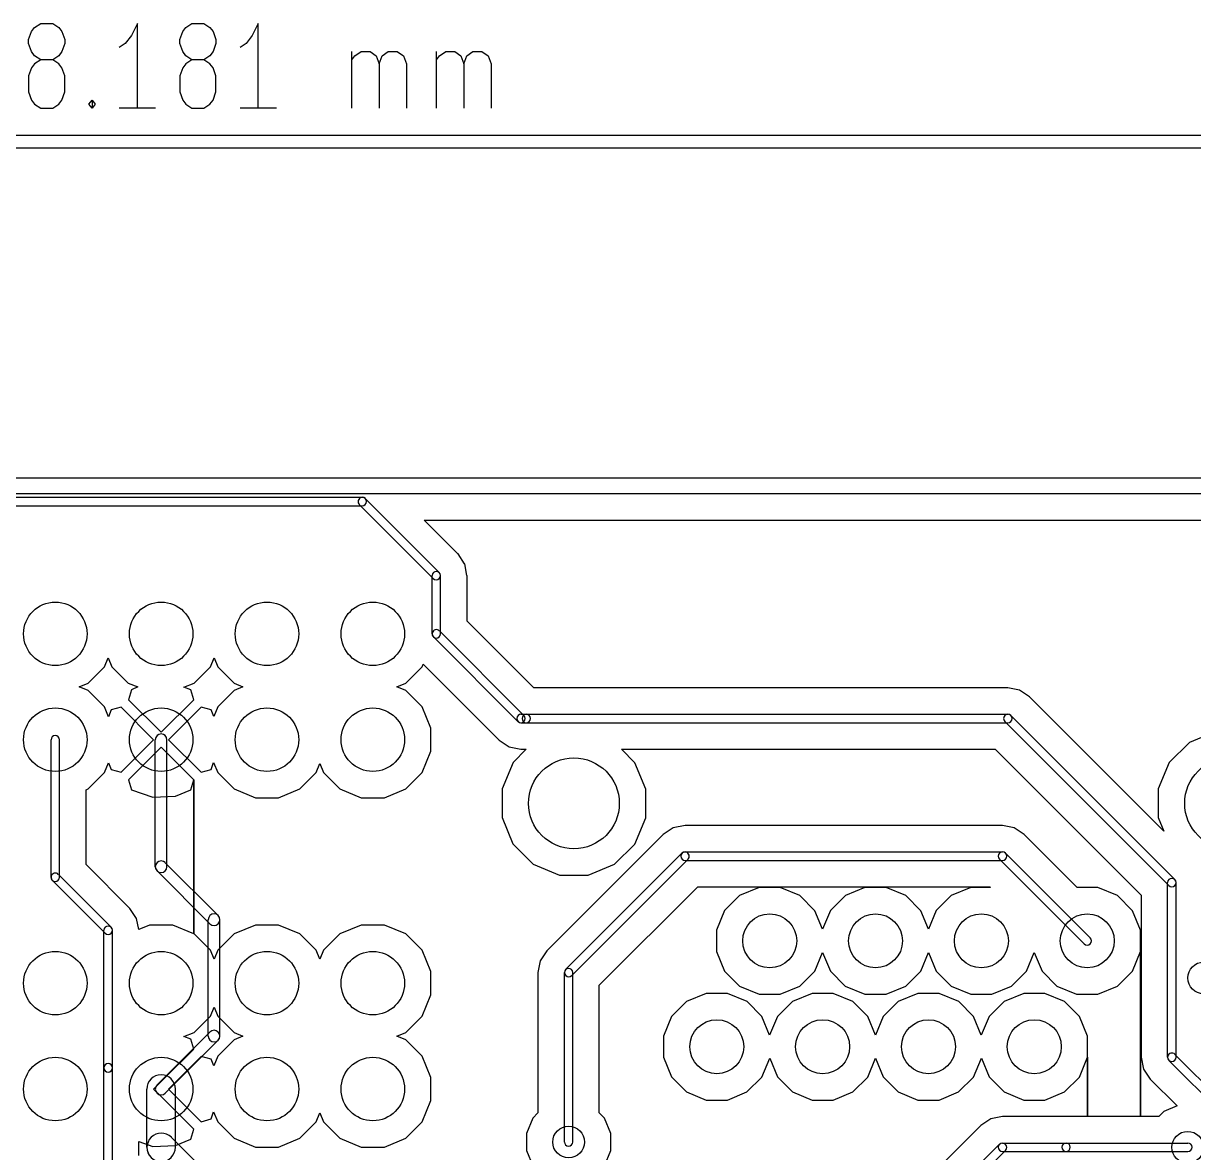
# Model space of a CAD drawing. Extents: x -29274 to 69862, y 24345 to 162744.
# Drawn here: x 24898 to 35955, y 71470 to 82136 of the extents above; entities that cross this region are included whole.
import ezdxf

# ---------------------------------------------------------------- set-up
doc = ezdxf.new("R2010")
doc.units = 0
doc.layers.add('BLACK', color=1, linetype='CONTINUOUS')

msp = doc.modelspace()

# ---------------------------------------------------------------- linework, layer by layer
at = {"layer": 'BLACK'}
for p, q in [((24947, 81984), (24976, 82060)), ((24976, 82060), (25004, 82098)), ((25004, 82098), (25062, 82136)), ((25062, 82136), (25176, 82136)), ((25176, 82136), (25233, 82098)), ((25233, 82098), (25262, 82060)), ((25262, 82060), (25290, 81984)), ((25976, 82136), (25919, 82022)), ((25976, 81336), (25976, 82136)), ((26375, 81984), (26404, 82060)), ((26404, 82060), (26432, 82098)), ((26432, 82098), (26490, 82136)), ((26490, 82136), (26604, 82136)), ((26604, 82136), (26661, 82098)), ((26661, 82098), (26690, 82060)), ((26690, 82060), (26718, 81984)), ((27118, 82136), (27061, 82022)), ((27118, 81336), (27118, 82136)), ((24947, 81946), (24947, 81984)), ((24976, 81870), (24947, 81946)), ((25290, 81946), (25262, 81870)), ((25290, 81984), (25290, 81946)), ((25861, 81946), (25804, 81908)), ((25919, 82022), (25861, 81946)), ((26375, 81946), (26375, 81984)), ((26404, 81870), (26375, 81946)), ((26718, 81946), (26690, 81870)), ((26718, 81984), (26718, 81946)), ((27003, 81946), (26946, 81908)), ((27061, 82022), (27003, 81946)), ((25004, 81831), (24976, 81870)), ((25062, 81793), (25004, 81831)), ((25233, 81831), (25176, 81793)), ((25262, 81870), (25233, 81831)), ((26432, 81831), (26404, 81870)), ((26490, 81793), (26432, 81831)), ((26661, 81831), (26604, 81793)), ((26690, 81870), (26661, 81831)), ((28003, 81336), (28003, 81870)), ((28003, 81793), (28031, 81831)), ((28031, 81831), (28089, 81870)), ((28089, 81870), (28174, 81870)), ((28174, 81870), (28231, 81831)), ((28231, 81831), (28260, 81755)), ((28260, 81755), (28289, 81831)), ((28289, 81831), (28346, 81870)), ((28346, 81870), (28431, 81870)), ((28431, 81870), (28489, 81831)), ((28489, 81831), (28517, 81755)), ((28803, 81336), (28803, 81870)), ((28803, 81793), (28831, 81831)), ((28831, 81831), (28889, 81870)), ((28889, 81870), (28974, 81870)), ((28974, 81870), (29031, 81831)), ((29031, 81831), (29060, 81755)), ((29060, 81755), (29089, 81831)), ((29089, 81831), (29146, 81870)), ((29146, 81870), (29231, 81870)), ((29231, 81870), (29289, 81831)), ((29289, 81831), (29317, 81755)), ((24976, 81717), (24947, 81641)), ((25004, 81755), (24976, 81717)), ((25062, 81793), (25004, 81755)), ((25176, 81793), (25062, 81793)), ((25233, 81755), (25176, 81793)), ((25262, 81717), (25233, 81755)), ((25290, 81641), (25262, 81717)), ((26404, 81717), (26375, 81641)), ((26432, 81755), (26404, 81717)), ((26490, 81793), (26432, 81755)), ((26604, 81793), (26490, 81793)), ((26661, 81755), (26604, 81793)), ((26690, 81717), (26661, 81755)), ((26718, 81641), (26690, 81717)), ((28260, 81755), (28260, 81336)), ((28517, 81755), (28517, 81336)), ((29060, 81755), (29060, 81336)), ((29317, 81755), (29317, 81336)), ((24947, 81641), (24947, 81489)), ((25290, 81489), (25290, 81641)), ((26375, 81641), (26375, 81489)), ((26718, 81489), (26718, 81641)), ((24947, 81489), (24976, 81412)), ((25262, 81412), (25290, 81489)), ((26375, 81489), (26404, 81412)), ((26690, 81412), (26718, 81489)), ((24976, 81412), (25004, 81374)), ((25233, 81374), (25262, 81412)), ((25518, 81374), (25547, 81412)), ((25547, 81412), (25575, 81374)), ((25547, 81412), (25547, 81336)), ((26404, 81412), (26432, 81374)), ((26661, 81374), (26690, 81412)), ((25004, 81374), (25062, 81336)), ((25062, 81336), (25176, 81336)), ((25176, 81336), (25233, 81374)), ((25547, 81336), (25518, 81374)), ((25575, 81374), (25547, 81336)), ((26147, 81336), (25804, 81336)), ((26432, 81374), (26490, 81336)), ((26490, 81336), (26604, 81336)), ((26604, 81336), (26661, 81374)), ((27289, 81336), (26946, 81336)), ((-8500, 81080), (61650, 81080)), ((-8500, 80960), (61650, 80960)), ((-7900, 77845), (61650, 77845)), ((-7900, 77695), (61650, 77695)), ((9850, 77660), (28100, 77660)), ((28828, 76949), (28129, 77648)), ((9850, 77580), (28100, 77580)), ((28771, 76892), (28072, 77591)), ((29004, 77126), (28685, 77445)), ((28685, 77445), (37048, 77445)), ((29004, 77126), (28685, 77445)), ((28685, 77445), (37048, 77445)), ((29005, 77125), (29004, 77126)), ((29005, 77125), (29004, 77126)), ((29067, 77032), (29005, 77125)), ((29067, 77032), (29005, 77125)), ((29068, 77031), (29067, 77032)), ((29068, 77031), (29067, 77032)), ((29089, 76921), (29068, 77031)), ((29089, 76921), (29068, 77031)), ((28760, 76370), (28760, 76920)), ((28840, 76370), (28840, 76920)), ((29090, 76920), (29089, 76921)), ((29090, 76920), (29089, 76921)), ((29090, 76490), (29090, 76920)), ((29090, 76490), (29090, 76920)), ((29720, 75860), (29090, 76490)), ((29720, 75860), (29090, 76490)), ((29571, 75542), (28772, 76341)), ((29628, 75599), (28829, 76398)), ((25665, 76059), (25700, 76144)), ((25665, 76059), (25700, 76144)), ((25700, 76144), (25735, 76059)), ((25700, 76144), (25735, 76059)), ((26665, 76059), (26700, 76144)), ((26665, 76059), (26700, 76144)), ((26700, 76144), (26735, 76059)), ((26700, 76144), (26735, 76059)), ((28665, 76059), (28675, 76085)), ((28665, 76059), (28675, 76085)), ((28675, 76085), (29395, 75365)), ((28675, 76085), (29395, 75365)), ((25511, 75905), (25665, 76059)), ((25511, 75905), (25665, 76059)), ((25735, 76059), (25889, 75905)), ((25735, 76059), (25889, 75905)), ((26511, 75905), (26665, 76059)), ((26511, 75905), (26665, 76059)), ((26735, 76059), (26889, 75905)), ((26735, 76059), (26889, 75905)), ((28511, 75905), (28665, 76059)), ((28511, 75905), (28665, 76059)), ((25426, 75870), (25511, 75905)), ((25426, 75870), (25511, 75905)), ((25511, 75835), (25426, 75870)), ((25511, 75835), (25426, 75870)), ((25889, 75905), (25980, 75868)), ((25889, 75905), (25980, 75868)), ((25980, 75868), (25919, 75842)), ((25980, 75868), (25919, 75842)), ((26415, 75866), (26511, 75905)), ((26415, 75866), (26511, 75905)), ((26481, 75842), (26415, 75866)), ((26481, 75842), (26415, 75866)), ((26889, 75905), (26973, 75870)), ((26889, 75905), (26973, 75870)), ((26973, 75870), (26889, 75835)), ((26973, 75870), (26889, 75835)), ((28426, 75870), (28511, 75905)), ((28426, 75870), (28511, 75905)), ((28511, 75835), (28426, 75870)), ((28511, 75835), (28426, 75870)), ((34200, 75860), (29720, 75860)), ((34200, 75860), (29720, 75860)), ((34311, 75838), (34200, 75860)), ((34311, 75838), (34200, 75860)), ((25665, 75681), (25511, 75835)), ((25665, 75681), (25511, 75835)), ((25919, 75842), (25892, 75748)), ((25919, 75842), (25892, 75748)), ((25892, 75748), (26200, 75441)), ((25892, 75748), (26200, 75441)), ((26200, 75441), (26508, 75748)), ((26200, 75441), (26508, 75748)), ((26508, 75748), (26481, 75842)), ((26508, 75748), (26481, 75842)), ((26889, 75835), (26735, 75681)), ((26889, 75835), (26735, 75681)), ((28665, 75681), (28511, 75835)), ((28665, 75681), (28511, 75835)), ((34405, 75775), (34311, 75838)), ((34405, 75775), (34311, 75838)), ((35674, 74506), (34405, 75775)), ((35674, 74506), (34405, 75775)), ((25704, 75586), (25665, 75681)), ((25704, 75586), (25665, 75681)), ((25728, 75651), (25704, 75586)), ((25728, 75651), (25704, 75586)), ((25822, 75678), (25728, 75651)), ((25822, 75678), (25728, 75651)), ((26129, 75370), (25822, 75678)), ((26129, 75370), (25822, 75678)), ((26578, 75678), (26271, 75370)), ((26578, 75678), (26271, 75370)), ((26672, 75651), (26578, 75678)), ((26672, 75651), (26578, 75678)), ((26697, 75590), (26672, 75651)), ((26697, 75590), (26672, 75651)), ((26735, 75681), (26697, 75590)), ((26735, 75681), (26697, 75590)), ((28749, 75479), (28665, 75681)), ((28749, 75479), (28665, 75681)), ((29600, 75610), (29650, 75610)), ((29600, 75530), (29650, 75530)), ((29650, 75610), (34200, 75610)), ((29650, 75530), (34200, 75530)), ((35722, 73992), (34172, 75542)), ((35778, 74048), (34228, 75598)), ((28749, 75261), (28749, 75479)), ((28749, 75261), (28749, 75479)), ((36166, 75448), (35916, 75345)), ((36166, 75448), (35916, 75345)), ((25160, 74070), (25160, 75370)), ((25240, 74070), (25240, 75370)), ((25822, 75062), (26129, 75370)), ((25822, 75062), (26129, 75370)), ((26200, 75299), (25892, 74992)), ((26200, 75299), (25892, 74992)), ((26145, 74170), (26145, 75370)), ((26508, 74992), (26200, 75299)), ((26508, 74992), (26200, 75299)), ((26255, 74170), (26255, 75370)), ((26271, 75370), (26578, 75062)), ((26271, 75370), (26578, 75062)), ((29395, 75365), (29489, 75302)), ((29395, 75365), (29489, 75302)), ((29489, 75302), (29600, 75280)), ((29489, 75302), (29600, 75280)), ((35916, 75345), (35725, 75154)), ((35916, 75345), (35725, 75154)), ((28665, 75059), (28749, 75261)), ((28665, 75059), (28749, 75261)), ((29650, 75280), (29525, 75154)), ((29650, 75280), (29525, 75154)), ((29600, 75280), (29650, 75280)), ((29600, 75280), (29650, 75280)), ((30676, 75153), (30549, 75280)), ((30549, 75280), (34080, 75280)), ((30676, 75153), (30549, 75280)), ((30549, 75280), (34080, 75280)), ((34080, 75280), (35460, 73900)), ((34080, 75280), (35460, 73900)), ((25665, 75059), (25702, 75151)), ((25665, 75059), (25702, 75151)), ((25702, 75151), (25728, 75089)), ((25702, 75151), (25728, 75089)), ((25728, 75089), (25822, 75062)), ((25728, 75089), (25822, 75062)), ((26578, 75062), (26672, 75089)), ((26578, 75062), (26672, 75089)), ((26672, 75089), (26695, 75155)), ((26672, 75089), (26695, 75155)), ((26695, 75155), (26735, 75059)), ((26695, 75155), (26735, 75059)), ((27665, 75059), (27700, 75144)), ((27665, 75059), (27700, 75144)), ((27700, 75144), (27735, 75059)), ((27700, 75144), (27735, 75059)), ((29525, 75154), (29421, 74905)), ((29525, 75154), (29421, 74905)), ((30779, 74903), (30676, 75153)), ((30779, 74903), (30676, 75153)), ((35725, 75154), (35621, 74905)), ((35725, 75154), (35621, 74905)), ((25511, 74905), (25665, 75059)), ((25511, 74905), (25665, 75059)), ((25892, 74992), (25919, 74898)), ((25892, 74992), (25919, 74898)), ((26481, 74898), (26508, 74992)), ((26481, 74898), (26508, 74992)), ((26508, 73537), (26508, 74992)), ((26508, 74992), (26508, 73537)), ((26508, 73537), (26508, 74992)), ((26508, 74992), (26508, 73537)), ((26735, 75059), (26889, 74905)), ((26735, 75059), (26889, 74905)), ((27511, 74905), (27665, 75059)), ((27511, 74905), (27665, 75059)), ((27735, 75059), (27889, 74905)), ((27735, 75059), (27889, 74905)), ((28511, 74905), (28665, 75059)), ((28511, 74905), (28665, 75059)), ((25490, 74897), (25511, 74905)), ((25490, 74897), (25511, 74905)), ((25490, 74190), (25490, 74897)), ((25490, 74190), (25490, 74897)), ((25919, 74898), (26121, 74827)), ((25919, 74898), (26121, 74827)), ((26334, 74838), (26481, 74898)), ((26334, 74838), (26481, 74898)), ((26889, 74905), (27091, 74821)), ((26889, 74905), (27091, 74821)), ((27309, 74821), (27511, 74905)), ((27309, 74821), (27511, 74905)), ((27889, 74905), (28091, 74821)), ((27889, 74905), (28091, 74821)), ((28309, 74821), (28511, 74905)), ((28309, 74821), (28511, 74905)), ((29421, 74905), (29421, 74635)), ((29421, 74905), (29421, 74635)), ((30779, 74633), (30779, 74903)), ((30779, 74633), (30779, 74903)), ((35621, 74905), (35621, 74635)), ((35621, 74905), (35621, 74635)), ((26121, 74827), (26334, 74838)), ((26121, 74827), (26334, 74838)), ((27091, 74821), (27309, 74821)), ((27091, 74821), (27309, 74821)), ((28091, 74821), (28309, 74821)), ((28091, 74821), (28309, 74821)), ((29421, 74635), (29524, 74385)), ((29421, 74635), (29524, 74385)), ((30675, 74384), (30779, 74633)), ((30675, 74384), (30779, 74633)), ((35621, 74635), (35674, 74506)), ((35621, 74635), (35674, 74506)), ((31039, 74538), (30944, 74475)), ((31039, 74538), (30944, 74475)), ((31150, 74560), (31039, 74538)), ((31150, 74560), (31039, 74538)), ((34150, 74560), (31150, 74560)), ((34150, 74560), (31150, 74560)), ((34261, 74538), (34150, 74560)), ((34261, 74538), (34150, 74560)), ((34355, 74475), (34261, 74538)), ((34355, 74475), (34261, 74538)), ((30944, 74475), (29845, 73375)), ((30944, 74475), (29845, 73375)), ((34856, 73974), (34355, 74475)), ((34856, 73974), (34355, 74475)), ((29524, 74385), (29715, 74194)), ((29524, 74385), (29715, 74194)), ((30484, 74193), (30675, 74384)), ((30484, 74193), (30675, 74384)), ((31150, 74310), (34150, 74310)), ((25905, 73775), (25490, 74190)), ((25905, 73775), (25490, 74190)), ((26239, 74208), (26738, 73709)), ((29715, 74194), (29964, 74090)), ((29715, 74194), (29964, 74090)), ((30022, 73199), (31121, 74298)), ((30079, 73142), (31178, 74241)), ((30234, 74090), (30484, 74193)), ((30234, 74090), (30484, 74193)), ((31150, 74230), (34150, 74230)), ((34122, 74241), (34921, 73442)), ((34179, 74298), (34978, 73499)), ((25728, 73599), (25229, 74098)), ((26162, 74131), (26661, 73632)), ((29964, 74090), (30234, 74090)), ((29964, 74090), (30234, 74090)), ((25671, 73542), (25172, 74041)), ((30340, 73050), (31270, 73980)), ((30340, 73050), (31270, 73980)), ((31270, 73980), (34030, 73980)), ((31270, 73980), (34030, 73980)), ((31850, 73974), (31665, 73897)), ((31850, 73974), (31665, 73897)), ((32050, 73974), (31850, 73974)), ((32050, 73974), (31850, 73974)), ((32236, 73897), (32050, 73974)), ((32236, 73897), (32050, 73974)), ((32850, 73974), (32665, 73897)), ((32850, 73974), (32665, 73897)), ((33050, 73974), (32850, 73974)), ((33050, 73974), (32850, 73974)), ((33236, 73897), (33050, 73974)), ((33236, 73897), (33050, 73974)), ((33850, 73974), (33665, 73897)), ((33850, 73974), (33665, 73897)), ((34036, 73974), (33850, 73974)), ((34036, 73974), (33850, 73974)), ((34030, 73980), (34036, 73974)), ((34030, 73980), (34036, 73974)), ((35050, 73974), (34856, 73974)), ((35050, 73974), (34856, 73974)), ((35236, 73897), (35050, 73974)), ((35236, 73897), (35050, 73974)), ((35710, 72370), (35710, 74020)), ((35790, 72370), (35790, 74020)), ((31665, 73897), (31523, 73756)), ((31665, 73897), (31523, 73756)), ((32377, 73755), (32236, 73897)), ((32377, 73755), (32236, 73897)), ((32665, 73897), (32523, 73756)), ((32665, 73897), (32523, 73756)), ((33377, 73755), (33236, 73897)), ((33377, 73755), (33236, 73897)), ((33665, 73897), (33523, 73756)), ((33665, 73897), (33523, 73756)), ((35377, 73755), (35236, 73897)), ((35377, 73755), (35236, 73897)), ((35460, 73900), (35460, 72370)), ((35460, 73900), (35460, 72370)), ((25968, 73681), (25905, 73775)), ((25968, 73681), (25905, 73775)), ((31523, 73756), (31446, 73570)), ((31523, 73756), (31446, 73570)), ((32449, 73580), (32377, 73755)), ((32449, 73580), (32377, 73755)), ((32523, 73756), (32449, 73580)), ((32523, 73756), (32449, 73580)), ((33449, 73580), (33377, 73755)), ((33449, 73580), (33377, 73755)), ((33523, 73756), (33449, 73580)), ((33523, 73756), (33449, 73580)), ((35454, 73570), (35377, 73755)), ((35454, 73570), (35377, 73755)), ((25988, 73577), (25968, 73681)), ((25988, 73577), (25968, 73681)), ((26645, 72570), (26645, 73670)), ((26755, 72570), (26755, 73670)), ((25660, 72270), (25660, 73570)), ((25740, 72270), (25740, 73570)), ((26091, 73619), (25988, 73577)), ((26091, 73619), (25988, 73577)), ((26309, 73619), (26091, 73619)), ((26309, 73619), (26091, 73619)), ((26508, 73537), (26309, 73619)), ((26508, 73537), (26309, 73619)), ((26511, 73535), (26508, 73537)), ((26511, 73535), (26508, 73537)), ((26665, 73381), (26511, 73535)), ((26665, 73381), (26511, 73535)), ((26889, 73535), (26735, 73381)), ((26889, 73535), (26735, 73381)), ((27091, 73619), (26889, 73535)), ((27091, 73619), (26889, 73535)), ((27309, 73619), (27091, 73619)), ((27309, 73619), (27091, 73619)), ((27511, 73535), (27309, 73619)), ((27511, 73535), (27309, 73619)), ((27665, 73381), (27511, 73535)), ((27665, 73381), (27511, 73535)), ((27889, 73535), (27735, 73381)), ((27889, 73535), (27735, 73381)), ((28091, 73619), (27889, 73535)), ((28091, 73619), (27889, 73535)), ((28309, 73619), (28091, 73619)), ((28309, 73619), (28091, 73619)), ((28511, 73535), (28309, 73619)), ((28511, 73535), (28309, 73619)), ((28665, 73381), (28511, 73535)), ((28665, 73381), (28511, 73535)), ((31446, 73570), (31446, 73370)), ((31446, 73570), (31446, 73370)), ((35454, 73370), (35454, 73570)), ((35454, 73370), (35454, 73570)), ((26700, 73297), (26665, 73381)), ((26700, 73297), (26665, 73381)), ((26735, 73381), (26700, 73297)), ((26735, 73381), (26700, 73297)), ((27700, 73297), (27665, 73381)), ((27700, 73297), (27665, 73381)), ((27735, 73381), (27700, 73297)), ((27735, 73381), (27700, 73297)), ((28749, 73179), (28665, 73381)), ((28749, 73179), (28665, 73381)), ((29845, 73375), (29782, 73281)), ((29845, 73375), (29782, 73281)), ((31446, 73370), (31523, 73185)), ((31446, 73370), (31523, 73185)), ((32377, 73184), (32450, 73361)), ((32377, 73184), (32450, 73361)), ((32450, 73361), (32523, 73185)), ((32450, 73361), (32523, 73185)), ((33377, 73184), (33450, 73361)), ((33377, 73184), (33450, 73361)), ((33450, 73361), (33523, 73185)), ((33450, 73361), (33523, 73185)), ((34377, 73184), (34450, 73361)), ((34377, 73184), (34450, 73361)), ((34450, 73361), (34523, 73185)), ((34450, 73361), (34523, 73185)), ((35377, 73184), (35454, 73370)), ((35377, 73184), (35454, 73370)), ((35454, 71810), (35454, 73370)), ((35454, 73370), (35454, 71810)), ((35454, 71810), (35454, 73370)), ((35454, 73370), (35454, 71810)), ((29782, 73281), (29760, 73170)), ((29782, 73281), (29760, 73170)), ((28749, 72961), (28749, 73179)), ((28749, 72961), (28749, 73179)), ((29760, 73170), (29760, 71844)), ((29760, 73170), (29760, 71844)), ((30010, 71570), (30010, 73170)), ((30090, 71570), (30090, 73170)), ((31523, 73185), (31664, 73043)), ((31523, 73185), (31664, 73043)), ((32235, 73043), (32377, 73184)), ((32235, 73043), (32377, 73184)), ((32523, 73185), (32664, 73043)), ((32523, 73185), (32664, 73043)), ((33235, 73043), (33377, 73184)), ((33235, 73043), (33377, 73184)), ((33523, 73185), (33664, 73043)), ((33523, 73185), (33664, 73043)), ((34235, 73043), (34377, 73184)), ((34235, 73043), (34377, 73184)), ((34523, 73185), (34664, 73043)), ((34523, 73185), (34664, 73043)), ((35235, 73043), (35377, 73184)), ((35235, 73043), (35377, 73184)), ((30340, 71844), (30340, 73050)), ((30340, 71844), (30340, 73050)), ((31350, 72974), (31165, 72897)), ((31350, 72974), (31165, 72897)), ((31550, 72974), (31350, 72974)), ((31550, 72974), (31350, 72974)), ((31736, 72897), (31550, 72974)), ((31736, 72897), (31550, 72974)), ((31664, 73043), (31850, 72966)), ((31664, 73043), (31850, 72966)), ((32050, 72966), (32235, 73043)), ((32050, 72966), (32235, 73043)), ((32350, 72974), (32165, 72897)), ((32350, 72974), (32165, 72897)), ((32550, 72974), (32350, 72974)), ((32550, 72974), (32350, 72974)), ((32736, 72897), (32550, 72974)), ((32736, 72897), (32550, 72974)), ((32664, 73043), (32850, 72966)), ((32664, 73043), (32850, 72966)), ((33050, 72966), (33235, 73043)), ((33050, 72966), (33235, 73043)), ((33350, 72974), (33165, 72897)), ((33350, 72974), (33165, 72897)), ((33550, 72974), (33350, 72974)), ((33550, 72974), (33350, 72974)), ((33736, 72897), (33550, 72974)), ((33736, 72897), (33550, 72974)), ((33664, 73043), (33850, 72966)), ((33664, 73043), (33850, 72966)), ((34050, 72966), (34235, 73043)), ((34050, 72966), (34235, 73043)), ((34350, 72974), (34165, 72897)), ((34350, 72974), (34165, 72897)), ((34550, 72974), (34350, 72974)), ((34550, 72974), (34350, 72974)), ((34736, 72897), (34550, 72974)), ((34736, 72897), (34550, 72974)), ((34664, 73043), (34850, 72966)), ((34664, 73043), (34850, 72966)), ((35050, 72966), (35235, 73043)), ((35050, 72966), (35235, 73043)), ((28665, 72759), (28749, 72961)), ((28665, 72759), (28749, 72961)), ((31165, 72897), (31023, 72756)), ((31165, 72897), (31023, 72756)), ((31877, 72755), (31736, 72897)), ((31877, 72755), (31736, 72897)), ((31850, 72966), (32050, 72966)), ((31850, 72966), (32050, 72966)), ((32165, 72897), (32023, 72756)), ((32165, 72897), (32023, 72756)), ((32877, 72755), (32736, 72897)), ((32877, 72755), (32736, 72897)), ((32850, 72966), (33050, 72966)), ((32850, 72966), (33050, 72966)), ((33165, 72897), (33023, 72756)), ((33165, 72897), (33023, 72756)), ((33877, 72755), (33736, 72897)), ((33877, 72755), (33736, 72897)), ((33850, 72966), (34050, 72966)), ((33850, 72966), (34050, 72966)), ((34165, 72897), (34023, 72756)), ((34165, 72897), (34023, 72756)), ((34877, 72755), (34736, 72897)), ((34877, 72755), (34736, 72897)), ((34850, 72966), (35050, 72966)), ((34850, 72966), (35050, 72966)), ((26511, 72605), (26665, 72759)), ((26511, 72605), (26665, 72759)), ((26665, 72759), (26700, 72844)), ((26665, 72759), (26700, 72844)), ((26700, 72844), (26735, 72759)), ((26700, 72844), (26735, 72759)), ((26735, 72759), (26889, 72605)), ((26735, 72759), (26889, 72605)), ((28511, 72605), (28665, 72759)), ((28511, 72605), (28665, 72759)), ((31023, 72756), (30946, 72570)), ((31023, 72756), (30946, 72570)), ((31949, 72580), (31877, 72755)), ((31949, 72580), (31877, 72755)), ((32023, 72756), (31949, 72580)), ((32023, 72756), (31949, 72580)), ((32949, 72580), (32877, 72755)), ((32949, 72580), (32877, 72755)), ((33023, 72756), (32949, 72580)), ((33023, 72756), (32949, 72580)), ((33949, 72580), (33877, 72755)), ((33949, 72580), (33877, 72755)), ((34023, 72756), (33949, 72580)), ((34023, 72756), (33949, 72580)), ((34954, 72570), (34877, 72755)), ((34954, 72570), (34877, 72755)), ((26661, 72608), (26162, 72109)), ((26738, 72531), (26239, 72032)), ((26415, 72566), (26511, 72605)), ((26415, 72566), (26511, 72605)), ((26481, 72542), (26415, 72566)), ((26481, 72542), (26415, 72566)), ((26508, 72448), (26481, 72542)), ((26508, 72448), (26481, 72542)), ((26889, 72535), (26735, 72381)), ((26889, 72535), (26735, 72381)), ((26889, 72605), (26973, 72570)), ((26889, 72605), (26973, 72570)), ((26973, 72570), (26889, 72535)), ((26973, 72570), (26889, 72535)), ((28426, 72570), (28511, 72605)), ((28426, 72570), (28511, 72605)), ((28511, 72535), (28426, 72570)), ((28511, 72535), (28426, 72570)), ((28665, 72381), (28511, 72535)), ((28665, 72381), (28511, 72535)), ((30946, 72570), (30946, 72370)), ((30946, 72570), (30946, 72370)), ((34954, 72370), (34954, 72570)), ((34954, 72370), (34954, 72570)), ((26235, 72176), (26508, 72448)), ((26235, 72176), (26508, 72448)), ((26578, 72378), (26271, 72070)), ((26578, 72378), (26271, 72070)), ((26672, 72351), (26578, 72378)), ((26672, 72351), (26578, 72378)), ((26697, 72290), (26672, 72351)), ((26697, 72290), (26672, 72351)), ((26735, 72381), (26697, 72290)), ((26735, 72381), (26697, 72290)), ((28749, 72179), (28665, 72381)), ((28749, 72179), (28665, 72381)), ((30946, 72370), (31023, 72185)), ((30946, 72370), (31023, 72185)), ((31877, 72184), (31950, 72361)), ((31877, 72184), (31950, 72361)), ((31950, 72361), (32023, 72185)), ((31950, 72361), (32023, 72185)), ((32877, 72184), (32950, 72361)), ((32877, 72184), (32950, 72361)), ((32950, 72361), (33023, 72185)), ((32950, 72361), (33023, 72185)), ((33877, 72184), (33950, 72361)), ((33877, 72184), (33950, 72361)), ((33950, 72361), (34023, 72185)), ((33950, 72361), (34023, 72185)), ((34877, 72184), (34954, 72370)), ((34877, 72184), (34954, 72370)), ((34954, 71810), (34954, 72370)), ((34954, 72370), (34954, 71810)), ((34954, 71810), (34954, 72370)), ((34954, 72370), (34954, 71810)), ((35460, 72370), (35482, 72259)), ((35460, 72370), (35482, 72259)), ((36521, 71542), (35722, 72341)), ((36578, 71599), (35779, 72398)), ((25660, 71170), (25660, 72270)), ((25740, 71170), (25740, 72270)), ((35482, 72259), (35545, 72165)), ((35482, 72259), (35545, 72165)), ((26129, 72070), (26200, 72141)), ((26129, 72070), (26200, 72141)), ((26200, 72141), (26235, 72176)), ((26200, 72141), (26235, 72176)), ((28749, 71961), (28749, 72179)), ((28749, 71961), (28749, 72179)), ((31023, 72185), (31164, 72043)), ((31023, 72185), (31164, 72043)), ((31735, 72043), (31877, 72184)), ((31735, 72043), (31877, 72184)), ((32023, 72185), (32164, 72043)), ((32023, 72185), (32164, 72043)), ((32735, 72043), (32877, 72184)), ((32735, 72043), (32877, 72184)), ((33023, 72185), (33164, 72043)), ((33023, 72185), (33164, 72043)), ((33735, 72043), (33877, 72184)), ((33735, 72043), (33877, 72184)), ((34023, 72185), (34164, 72043)), ((34023, 72185), (34164, 72043)), ((34735, 72043), (34877, 72184)), ((34735, 72043), (34877, 72184)), ((35545, 72165), (35799, 71911)), ((35545, 72165), (35799, 71911)), ((26065, 71520), (26065, 72070)), ((26200, 71999), (26129, 72070)), ((26200, 71999), (26129, 72070)), ((26235, 71964), (26200, 71999)), ((26235, 71964), (26200, 71999)), ((26271, 72070), (26578, 71762)), ((26271, 72070), (26578, 71762)), ((26335, 71520), (26335, 72070)), ((31164, 72043), (31350, 71966)), ((31164, 72043), (31350, 71966)), ((31550, 71966), (31735, 72043)), ((31550, 71966), (31735, 72043)), ((32164, 72043), (32350, 71966)), ((32164, 72043), (32350, 71966)), ((32550, 71966), (32735, 72043)), ((32550, 71966), (32735, 72043)), ((33164, 72043), (33350, 71966)), ((33164, 72043), (33350, 71966)), ((33550, 71966), (33735, 72043)), ((33550, 71966), (33735, 72043)), ((34164, 72043), (34350, 71966)), ((34164, 72043), (34350, 71966)), ((34550, 71966), (34735, 72043)), ((34550, 71966), (34735, 72043)), ((26508, 71692), (26235, 71964)), ((26508, 71692), (26235, 71964)), ((28665, 71759), (28749, 71961)), ((28665, 71759), (28749, 71961)), ((31350, 71966), (31550, 71966)), ((31350, 71966), (31550, 71966)), ((32350, 71966), (32550, 71966)), ((32350, 71966), (32550, 71966)), ((33350, 71966), (33550, 71966)), ((33350, 71966), (33550, 71966)), ((34350, 71966), (34550, 71966)), ((34350, 71966), (34550, 71966)), ((35799, 71911), (35674, 71858)), ((35799, 71911), (35674, 71858)), ((26578, 71762), (26672, 71789)), ((26578, 71762), (26672, 71789)), ((26672, 71789), (26695, 71855)), ((26672, 71789), (26695, 71855)), ((26695, 71855), (26735, 71759)), ((26695, 71855), (26735, 71759)), ((26735, 71759), (26889, 71605)), ((26735, 71759), (26889, 71605)), ((27511, 71605), (27665, 71759)), ((27511, 71605), (27665, 71759)), ((27665, 71759), (27700, 71844)), ((27665, 71759), (27700, 71844)), ((27700, 71844), (27735, 71759)), ((27700, 71844), (27735, 71759)), ((27735, 71759), (27889, 71605)), ((27735, 71759), (27889, 71605)), ((28511, 71605), (28665, 71759)), ((28511, 71605), (28665, 71759)), ((29712, 71796), (29651, 71650)), ((29712, 71796), (29651, 71650)), ((29760, 71844), (29712, 71796)), ((29760, 71844), (29712, 71796)), ((30388, 71796), (30340, 71844)), ((30388, 71796), (30340, 71844)), ((30449, 71649), (30388, 71796)), ((30449, 71649), (30388, 71796)), ((34038, 71788), (33944, 71725)), ((34038, 71788), (33944, 71725)), ((34056, 71792), (34038, 71788)), ((34056, 71792), (34038, 71788)), ((34150, 71810), (34056, 71792)), ((34150, 71810), (34056, 71792)), ((34750, 71810), (34150, 71810)), ((34750, 71810), (34150, 71810)), ((34954, 71810), (34750, 71810)), ((34954, 71810), (34750, 71810)), ((35454, 71810), (34954, 71810)), ((35454, 71810), (34954, 71810)), ((35626, 71810), (35454, 71810)), ((35626, 71810), (35454, 71810)), ((35674, 71858), (35626, 71810)), ((35674, 71858), (35626, 71810)), ((26481, 71598), (26508, 71692)), ((26481, 71598), (26508, 71692)), ((29651, 71650), (29651, 71491)), ((29651, 71650), (29651, 71491)), ((30449, 71490), (30449, 71649)), ((30449, 71490), (30449, 71649)), ((33944, 71725), (33545, 71325)), ((33944, 71725), (33545, 71325)), ((25990, 71444), (25990, 71574)), ((25990, 71574), (26121, 71527)), ((25990, 71444), (25990, 71574)), ((25990, 71574), (26121, 71527)), ((26121, 71527), (26334, 71538)), ((26121, 71527), (26334, 71538)), ((26296, 71615), (26845, 71066)), ((26334, 71538), (26481, 71598)), ((26334, 71538), (26481, 71598)), ((26889, 71605), (27091, 71521)), ((26889, 71605), (27091, 71521)), ((27309, 71521), (27511, 71605)), ((27309, 71521), (27511, 71605)), ((27889, 71605), (28091, 71521)), ((27889, 71605), (28091, 71521)), ((28309, 71521), (28511, 71605)), ((28309, 71521), (28511, 71605)), ((34121, 71548), (33722, 71149)), ((34150, 71560), (34750, 71560)), ((34750, 71560), (35900, 71560)), ((27091, 71521), (27309, 71521)), ((27091, 71521), (27309, 71521)), ((28091, 71521), (28309, 71521)), ((28091, 71521), (28309, 71521)), ((29651, 71491), (29712, 71344)), ((29651, 71491), (29712, 71344)), ((30388, 71344), (30449, 71490)), ((30388, 71344), (30449, 71490)), ((34178, 71491), (33779, 71092)), ((34150, 71480), (34750, 71480)), ((34750, 71480), (35900, 71480))]:
    msp.add_line(p, q, dxfattribs=at)
for centre, radius in [((25200, 76370), 300), ((26200, 76370), 300), ((27200, 76370), 300), ((28200, 76370), 300), ((25200, 75370), 300), ((26200, 75370), 300), ((27200, 75370), 300), ((28200, 75370), 300), ((30100, 74769), 429), ((36300, 74769), 429), ((31950, 73470), 255), ((32950, 73470), 255), ((33950, 73470), 255), ((34950, 73470), 255), ((25200, 73070), 300), ((26200, 73070), 300), ((27200, 73070), 300), ((28200, 73070), 300), ((36050, 73120), 150), ((31450, 72470), 255), ((32450, 72470), 255), ((33450, 72470), 255), ((34450, 72470), 255), ((25200, 72070), 300), ((26200, 72070), 300), ((27200, 72070), 300), ((28200, 72070), 300), ((30050, 71570), 150), ((35900, 71520), 150)]:
    msp.add_circle(centre, radius, dxfattribs=at)
for centre, radius, start, end in [((28101, 77619), 40, 405, 585), ((28100, 77620), 40, 270, 450), ((28800, 76920), 40, 360, 540), ((28799, 76921), 40, 225, 405), ((28800, 76370), 40, 405, 585), ((28800, 76370), 40, 180, 360), ((29600, 75570), 40, 90, 270), ((29600, 75570), 40, 225, 405), ((29650, 75570), 40, 90, 270), ((29650, 75570), 40, 270, 450), ((34200, 75570), 40, 405, 585), ((34200, 75570), 40, 270, 450), ((25200, 75370), 40, 360, 540), ((26200, 75370), 55, 360, 540), ((31150, 74270), 40, 90, 270), ((31149, 74269), 40, 315, 495), ((34150, 74270), 40, 45, 225), ((34150, 74270), 40, 270, 450), ((26200, 74170), 55, 45, 225), ((25200, 74070), 40, 405, 585), ((26200, 74170), 55, 180, 360), ((25200, 74070), 40, 180, 360), ((35750, 74020), 40, 360, 540), ((35750, 74020), 40, 225, 405), ((26700, 73670), 55, 360, 540), ((26700, 73670), 55, 225, 405), ((25700, 73570), 40, 360, 540), ((25700, 73570), 40, 225, 405), ((34950, 73470), 40, 225, 405), ((30050, 73170), 40, 360, 540), ((30051, 73171), 40, 135, 315), ((26700, 72570), 55, 180, 360), ((26700, 72570), 55, -45, 135), ((25700, 72270), 40, 360, 540), ((35750, 72370), 40, 405, 585), ((35750, 72370), 40, 180, 360), ((25700, 72270), 40, 180, 360), ((26200, 72070), 135, 360, 540), ((26200, 72070), 55, 135, 315), ((26201, 71519), 135, 45, 225), ((30050, 71570), 40, 180, 360), ((34150, 71520), 40, 90, 270), ((34149, 71519), 40, -45, 135), ((34750, 71520), 40, 90, 270), ((34750, 71520), 40, 270, 450), ((35900, 71520), 40, 270, 450), ((26200, 71520), 135, 180, 360)]:
    msp.add_arc(centre, radius, start, end, dxfattribs=at)

doc.saveas('drawing.dxf')
